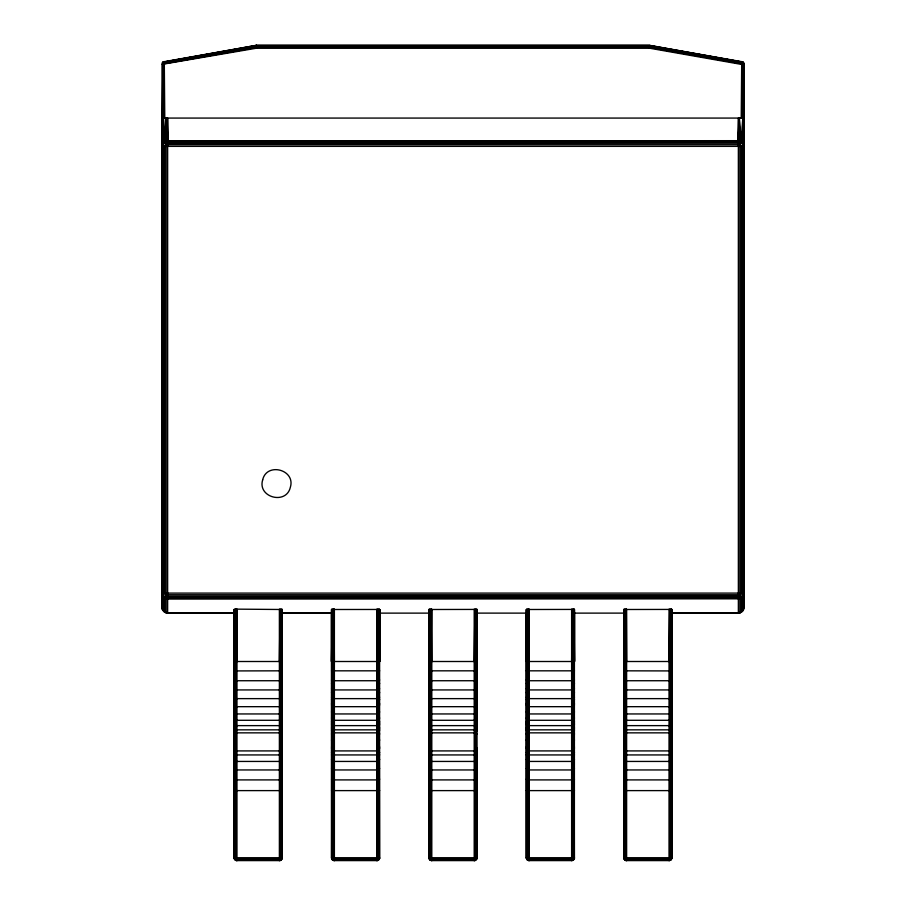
<?xml version="1.0" encoding="UTF-8"?>
<svg xmlns="http://www.w3.org/2000/svg" width="906" height="906" viewBox="0 0 906 906"><rect width="100%" height="100%" fill="white"/><g stroke="black" fill="none" stroke-linecap="round" stroke-linejoin="round"><path stroke-width="1.36" d="M234.167 612.875L234.201 858.571L235.537 860.315L236.976 860.7L236.976 609.149L282.242 609.5L282.14 858.571L280.815 860.315L279.376 860.7L279.376 609.149M234.11 730.077L234.948 732.037L236.976 732.852L279.376 732.852L281.857 731.47L282.174 609.421M334.382 609.149L334.382 860.7L332.355 859.862L331.517 857.835L331.517 609.5L379.637 609.466L379.659 661.505L331.517 661.505L332.106 613.022M376.794 609.149L376.794 860.7L378.221 860.315L379.557 858.571L379.637 609.466L379.557 661.505L379.659 612.807M379.014 613.034L379.557 661.505L379.591 609.421M431.8 609.149L431.8 860.7L429.772 859.862L428.934 857.835L428.934 609.5L476.998 609.421L477.066 661.505L428.934 661.505L428.991 612.875M428.934 730.077L429.772 732.037L431.8 732.852L474.2 732.852L476.681 731.47L476.998 609.421L476.964 858.571L474.948 860.598L474.2 860.7L474.2 609.149M529.206 609.149L529.206 860.7L527.19 859.862L526.341 857.835L526.341 609.5L574.415 609.421L574.483 661.505L526.341 661.505L526.341 612.807M626.624 609.149L626.624 860.7L625.185 860.315L623.86 858.571L623.758 609.5L671.833 609.421L671.89 661.505L623.758 661.505L623.781 642.06M671.89 857.835L623.758 857.835L623.86 858.571L624.596 857.835L626.624 858.571L669.024 858.571L670.463 857.835L670.882 609.228L671.052 857.835L671.799 858.571L671.833 609.421L671.89 857.835L671.052 859.862L669.024 860.7L669.024 609.149M236.375 609.16L236.228 857.835L236.976 858.571L279.376 858.571L281.404 857.835L282.14 858.571L282.242 857.835L234.11 857.835L234.11 609.5L236.976 609.149M282.14 661.505L282.23 609.466L282.242 661.505L234.11 661.505L234.19 609.41L234.495 731.47M331.517 661.505L331.607 609.41L331.619 858.571L332.355 857.835L332.208 609.274L331.619 858.571M333.782 609.16L333.646 857.835L334.382 858.571L376.794 858.571L378.81 857.835L379.557 858.571L379.659 857.835L331.517 857.835M428.934 661.505L429.025 609.41L429.319 731.47M431.199 609.16L431.052 857.835L431.8 858.571L474.2 858.571L476.228 857.835L476.964 858.571L477.066 857.835L428.934 857.835M476.964 661.505L477.054 609.466M526.341 661.505L526.431 609.41L526.443 858.571L527.19 857.835L527.032 609.274L526.726 661.505L526.409 612.875L526.443 858.571M528.617 609.16L528.47 857.835L529.206 858.571L571.618 858.571L573.645 857.835L574.098 859.273L571.618 860.7L571.618 609.149M623.758 661.505L623.849 609.41L624.143 731.47L626.624 732.852L669.024 732.852L671.052 732.037L671.89 730.077M626.023 609.16L625.887 857.835L626.624 858.571L625.185 857.835L625.185 661.505L625.446 609.183L625.887 661.505L626.329 609.149L626.624 661.505M671.799 661.505L671.64 609.353L671.799 661.505L671.89 612.807M331.845 609.33L331.619 661.505L331.573 612.875M331.902 661.505L332.049 625.491M429.263 609.33L429.036 858.571L429.772 857.835L429.614 609.274L429.319 661.505M526.68 609.33L526.443 661.505L526.93 613.022M526.726 661.505L526.839 635.185M623.86 661.505L624.087 609.33M234.495 661.505L234.79 609.274L234.495 859.273L281.857 859.273L281.234 609.228L280.815 857.835L279.376 858.571L280.113 857.835L280.079 609.16L279.376 661.505M234.948 661.505L235.254 609.217L235.537 857.835L236.976 858.571L234.948 857.835L234.201 858.571L234.11 857.835M235.537 661.505L235.798 609.183L236.228 661.505L236.681 609.149L236.976 661.505M281.404 661.505L281.675 609.285L281.857 661.505M332.355 661.505L332.672 609.217L332.955 857.835L334.382 858.571L332.355 857.835L331.902 859.273L379.274 859.273L378.651 609.228L378.221 857.835L376.794 858.571L377.53 857.835L377.485 609.16L376.794 661.505M332.955 661.505L333.215 609.183L333.646 661.505L334.088 609.149L334.382 661.505M378.81 661.505L379.082 609.285L379.557 858.571M429.772 661.505L430.078 609.217L430.361 857.835L431.8 858.571L429.772 857.835L429.319 859.273L476.681 859.273L476.058 609.228L475.639 857.835L474.2 858.571L474.948 857.835L474.903 609.16L474.2 661.505M430.361 661.505L430.622 609.183L431.052 661.505L431.505 609.149L431.8 661.505M476.228 661.505L476.499 609.285L476.681 661.505M527.19 661.505L527.496 609.217L527.779 857.835L529.206 858.571L527.19 857.835L526.726 859.273L574.098 859.273L573.475 609.228L573.045 857.835L571.618 858.571L572.354 857.835L572.309 609.16L571.618 661.505M527.779 661.505L528.039 609.183L528.47 661.505L528.911 609.149L529.206 661.505M573.645 661.505L573.906 609.285L574.381 858.571L574.483 857.835L526.341 857.835M624.143 661.505L624.438 609.274L624.143 859.273L671.505 859.273L671.052 857.835L669.024 858.571L669.772 857.835L669.727 609.16L669.024 661.505M624.596 661.505L624.902 609.217L625.185 661.505M671.052 661.505L671.323 609.285L671.505 731.47M738.537 118.074L738.356 140.668L742.41 142.344L744.086 146.364L161.914 146.364L163.227 118.074L164.779 141.438L162.106 144.892L161.914 118.074L744.086 118.074L743.894 144.892L742.784 118.074L741.221 141.438L738.356 141.982L163.59 142.344L163.227 118.074L162.672 610.236L164.779 612.331L167.644 613.124L234.881 613.124M280.113 661.505L280.713 609.183L280.815 661.505M377.53 661.505L378.119 609.183L378.221 661.505M474.948 661.505L475.537 609.183L475.639 661.505M572.354 661.505L572.943 609.183L573.045 661.505M669.772 661.505L670.361 609.183L670.463 661.505M164.779 141.438L166.16 140.872L165.447 118.074L164.779 141.438L167.644 141.982L166.16 140.872L166.444 118.074M738.718 118.074L738.356 140.668L166.16 140.872L166.885 118.074L167.644 140.668L167.508 118.074M163.59 142.344L167.644 143.227L163.59 146.364L167.644 144.722L738.356 144.722L742.41 146.364L738.356 143.227L743.328 143.522L742.41 146.364L742.41 593.102L743.328 595.944L167.644 596.239L162.672 595.944L161.914 593.102L744.086 593.102L742.41 597.122L738.356 598.787L167.644 598.787L163.59 597.122L162.672 595.944L163.59 593.102L163.59 146.364L162.672 143.522L738.356 143.227L742.41 142.344L742.784 118.074L743.328 610.236L741.221 612.331L738.356 613.124L671.414 613.113M738.9 118.074L738.356 140.668L739.081 118.074L739.84 140.872L738.356 141.982L742.41 142.344M162.287 118.074L162.854 62.242L256.375 45.323L163.522 61.801M234.11 703.985L234.201 703.26M234.11 722.037L234.201 721.323M282.242 730.077L281.857 731.47M282.242 748.141L281.404 750.1L279.376 750.915L236.976 750.915L234.948 750.1L234.11 748.141M331.517 703.985L331.902 702.592M331.517 722.037L331.902 720.655M379.659 730.077L378.81 732.037L376.794 732.852L334.382 732.852L332.355 732.037L331.517 730.077M379.659 748.141L378.81 750.1L376.794 750.915L334.382 750.915L332.355 750.1L331.517 748.141M428.934 703.985L429.036 703.26M428.934 722.037L429.036 721.323M477.066 730.077L476.681 731.47M477.066 748.141L476.228 750.1L474.2 750.915L431.8 750.915L429.772 750.1L428.934 748.141M526.341 703.985L526.726 702.592M526.341 722.037L526.726 720.655M574.483 730.077L573.645 732.037L571.618 732.852L529.206 732.852L527.19 732.037L526.341 730.077M574.483 748.141L573.645 750.1L571.618 750.915L529.206 750.915L527.19 750.1L526.341 748.141M671.89 748.141L671.052 750.1L669.024 750.915L626.624 750.915L624.596 750.1L623.758 748.141M234.11 724.947L234.201 724.256M282.242 727.178L281.404 729.058L279.376 729.84L236.976 729.84L234.948 729.058L234.11 727.178M331.517 724.947L331.902 723.611M379.659 727.178L378.81 729.058L376.794 729.84L334.382 729.84L332.355 729.058L331.517 727.178M428.934 724.947L429.036 724.256M477.066 727.178L476.228 729.058L474.2 729.84L431.8 729.84L429.772 729.058L428.934 727.178M526.341 724.947L526.726 723.611M574.483 727.178L573.645 729.058L571.618 729.84L529.206 729.84L527.19 729.058L526.341 727.178M671.89 727.178L671.052 729.058L669.024 729.84L626.624 729.84L624.596 729.058L623.758 727.178M234.11 699.681L234.201 699.036M234.11 728.99L234.201 728.345M282.242 723.135L281.404 724.891L279.376 725.627L236.976 725.627L234.948 724.891L234.11 723.135M282.242 752.444L281.404 754.2L279.376 754.936L236.976 754.936L234.948 754.2L234.11 752.444M331.517 699.681L331.902 698.435M331.517 728.99L331.902 727.745M379.659 723.135L378.81 724.891L376.794 725.627L334.382 725.627L332.355 724.891L331.517 723.135M379.659 752.444L378.81 754.2L376.794 754.936L334.382 754.936L332.355 754.2L331.517 752.444M428.934 699.681L429.036 699.036M428.934 728.99L429.036 728.345M477.066 723.135L476.228 724.891L474.2 725.627L431.8 725.627L429.772 724.891L428.934 723.135M477.066 752.444L476.228 754.2L474.2 754.936L431.8 754.936L429.772 754.2L428.934 752.444M526.341 699.681L526.726 698.435M526.341 728.99L526.726 727.745M574.483 723.135L573.645 724.891L571.618 725.627L529.206 725.627L527.19 724.891L526.341 723.135M574.483 752.444L573.645 754.2L571.618 754.936L529.206 754.936L527.19 754.2L526.341 752.444M671.89 723.135L671.052 724.891L669.024 725.627L626.624 725.627L624.596 724.891L623.758 723.135M671.89 752.444L671.052 754.2L669.024 754.936L626.624 754.936L624.596 754.2L623.758 752.444M234.11 734.109L234.201 733.52M282.242 718.005L281.404 719.624L279.376 720.293L236.976 720.293L234.948 719.624L234.11 718.005M331.517 734.109L331.902 732.965M379.659 718.005L378.81 719.624L376.794 720.293L334.382 720.293L332.355 719.624L331.517 718.005M428.934 734.109L429.036 733.52M477.066 718.005L476.228 719.624L474.2 720.293L431.8 720.293L429.772 719.624L428.934 718.005M526.341 734.109L526.726 732.965M574.483 718.005L573.645 719.624L571.618 720.293L529.206 720.293L527.19 719.624L526.341 718.005M671.89 718.005L671.052 719.624L669.024 720.293L626.624 720.293L624.596 719.624L623.758 718.005M162.106 118.074L162.106 608.866L162.672 610.236L161.914 607.394L162.004 64.371L256.704 48.165L649.296 48.165L649.795 45.345L743.147 62.242L744.086 64.371L744.086 607.394L742.41 611.414L738.356 613.124L671.686 613.113M741.72 61.551L741.221 118.074M282.242 711.901L281.404 713.35L279.376 713.951L236.976 713.951L234.948 713.35L234.11 711.901M282.242 759.398L281.404 760.836L279.376 761.436L236.976 761.436L234.948 760.836L234.11 759.398M331.517 692.728L331.902 691.708M331.517 740.213L331.902 739.194M379.659 711.901L378.81 713.35L376.794 713.951L334.382 713.951L332.355 713.35L331.517 711.901M379.659 759.398L378.81 760.836L376.794 761.436L334.382 761.436L332.355 760.836L331.517 759.398M477.066 711.901L476.228 713.35L474.2 713.951L431.8 713.951L429.772 713.35L428.934 711.901M477.066 759.398L476.228 760.836L474.2 761.436L431.8 761.436L429.772 760.836L428.934 759.398M526.341 692.728L526.726 691.708M526.341 740.213L526.726 739.194M574.483 711.901L573.645 713.35L571.618 713.951L529.206 713.951L527.19 713.35L526.341 711.901M574.483 759.398L573.645 760.836L571.618 761.436L529.206 761.436L527.19 760.836L526.341 759.398M671.89 711.901L671.052 713.35L669.024 713.951L626.624 713.951L624.596 713.35L623.758 711.901M671.89 759.398L671.052 760.836L669.024 761.436L626.624 761.436L624.596 760.836L623.758 759.398M477.066 704.925L476.228 706.17L474.2 706.68L431.8 706.68L429.772 706.17L428.934 704.925M282.242 704.925L281.404 706.17L279.376 706.68L236.976 706.68L234.948 706.17L234.11 704.925M331.517 747.201L331.902 746.317M379.659 704.925L378.81 706.17L376.794 706.68L334.382 706.68L332.355 706.17L331.517 704.925M526.341 747.201L526.726 746.317M574.483 704.925L573.645 706.17L571.618 706.68L529.206 706.68L527.19 706.17L526.341 704.925M671.89 704.925L671.052 706.17L669.024 706.68L626.624 706.68L624.596 706.17L623.758 704.925M282.242 697.19L279.376 698.628L236.976 698.628L234.11 697.19M282.242 768.515L279.376 769.953L236.976 769.953L234.11 768.515M331.517 683.611L331.902 682.886M331.517 754.936L331.902 754.211M379.659 697.19L376.794 698.628L334.382 698.628L331.517 697.19M379.659 768.515L376.794 769.953L334.382 769.953L331.517 768.515M477.066 697.19L474.2 698.628L431.8 698.628L428.934 697.19M477.066 768.515L474.2 769.953L431.8 769.953L428.934 768.515M526.341 683.611L526.726 682.886M526.341 754.936L526.726 754.211M574.483 697.19L571.618 698.628L529.206 698.628L526.341 697.19M574.483 768.515L571.618 769.953L529.206 769.953L526.341 768.515M671.89 697.19L669.024 698.628L626.624 698.628L623.758 697.19M671.89 768.515L669.024 769.953L626.624 769.953L623.758 768.515M743.248 118.074L743.656 62.854L649.647 46.172L256.704 46.138L164.416 62.378L162.344 62.854L162.287 64.371M282.242 688.82L279.376 689.93L236.976 689.93L234.11 688.82M379.659 688.82L376.794 689.93L334.382 689.93L331.517 688.82M477.066 688.82L474.2 689.93L431.8 689.93L428.934 688.82M574.483 688.82L571.618 689.93L529.206 689.93L526.341 688.82M671.89 688.82L669.024 689.93L626.624 689.93L623.758 688.82M743.713 118.074L743.985 63.59L743.996 64.371L741.221 64.371L649.296 48.165L649.296 45.3L256.545 45.3L256.704 48.165L256.205 45.345M234.201 858.571L234.495 749.522M429.036 858.571L429.319 749.522M623.86 858.571L624.143 749.522M743.328 595.253L744.086 592.399L743.328 592.399M743.328 610.236L743.894 608.866L743.894 118.074M282.242 679.987L279.376 680.734L236.976 680.734L234.11 679.987M282.242 779.16L279.376 779.907L236.976 779.907L234.11 779.16M379.659 679.987L376.794 680.734L334.382 680.734L331.517 679.987M379.659 779.16L376.794 779.907L334.382 779.907L331.517 779.16M477.066 679.987L474.2 680.734L431.8 680.734L428.934 679.987M477.066 779.16L474.2 779.907L431.8 779.907L428.934 779.16M574.483 679.987L571.618 680.734L529.206 680.734L526.341 679.987M574.483 779.16L571.618 779.907L529.206 779.907L526.341 779.16M671.89 679.987L669.024 680.734L626.624 680.734L623.758 679.987M671.89 779.16L669.024 779.907L626.624 779.907L623.758 779.16M282.242 670.825L234.201 670.927M379.659 670.825L331.517 670.825M477.066 670.825L428.934 670.825M574.483 670.825L526.341 670.825M671.799 670.927L623.758 670.825M162.752 118.074L162.752 64.371L164.53 62.967L256.455 46.75L649.296 46.727L743.656 62.854L743.713 64.371M234.631 613.113L166.16 612.886L166.16 598.594L167.644 597.473L742.41 597.122L742.41 611.414M279.376 859.273L281.404 857.835M376.794 859.273L378.81 857.835M474.2 859.273L476.228 857.835M571.618 859.273L573.645 857.835M669.024 859.273L671.052 857.835M164.416 62.378L162.854 62.242L164.28 61.551M167.644 118.074L167.644 613.102L163.59 611.414L163.59 597.122L167.644 596.239L163.59 593.102L167.644 594.744L738.356 594.744L742.41 593.102L738.356 596.239L742.41 597.122M162.854 62.242L256.704 45.685L649.296 45.685L743.147 62.242L741.584 62.378M573.838 613.034L574.483 612.807L574.483 661.505M166.16 598.594L738.356 598.356L739.84 598.594L739.84 612.886L738.356 613.113L738.356 118.074M256.228 45.436L649.296 45.402L742.478 61.801M162.672 592.399L161.914 592.399L162.672 595.253M281.766 613.113L332.57 613.124M378.47 613.124L429.693 613.124M476.59 613.113L527.394 613.124M573.283 613.124L624.279 613.113M282.581 613.079L331.403 613.09M234.11 790.61L282.242 790.61M331.517 790.61L379.659 790.61M428.934 790.61L477.066 790.61M526.341 790.61L574.483 790.61M623.758 790.61L671.89 790.61M234.948 859.862L281.404 859.862M332.355 859.862L378.81 859.862M429.772 859.862L476.228 859.862M527.19 859.862L573.645 859.862M624.596 859.862L671.052 859.862M235.537 860.315L280.815 860.315M332.955 860.315L378.221 860.315M430.361 860.315L475.639 860.315M527.779 860.315L573.045 860.315M625.185 860.315L670.463 860.315M236.228 860.598L280.113 860.598M333.646 860.598L377.53 860.598M431.052 860.598L474.948 860.598M528.47 860.598L572.354 860.598M625.887 860.598L669.772 860.598M163.59 597.122L167.644 597.473L164.779 598.028L164.779 612.32M166.16 140.872L738.356 141.109L739.84 140.872L739.33 118.074L741.221 141.438M741.708 61.653L743.147 62.242M624.596 857.835L626.624 859.273M527.19 857.835L529.206 859.273M429.772 857.835L431.8 859.273M332.355 857.835L334.382 859.273M234.948 857.835L236.976 859.273M739.84 598.594L738.356 597.473L741.221 598.028L741.221 612.32M743.248 64.371L741.47 62.967L742.66 64.371L742.66 118.074M574.098 682.886L574.483 683.611M574.098 754.211L574.483 754.936M379.274 682.886L379.659 683.611M379.274 754.211L379.659 754.936M574.098 746.317L574.483 747.201M379.274 746.317L379.659 747.201M574.098 691.708L574.483 692.728M574.098 739.194L574.483 740.213M379.274 691.708L379.659 692.728M379.274 739.194L379.659 740.213M574.098 732.965L574.483 734.109M379.274 732.965L379.659 734.109M574.098 698.435L574.483 699.681M574.098 727.745L574.483 728.99M379.274 698.435L379.659 699.681M379.274 727.745L379.659 728.99M574.098 723.611L574.483 724.947M379.274 723.611L379.659 724.947M624.143 731.47L623.758 730.077M574.098 702.592L574.483 703.985M574.098 720.655L574.483 722.037M379.274 702.592L379.659 703.985M379.274 720.655L379.659 722.037M671.799 858.571L671.505 749.522M476.964 858.571L476.681 749.522M282.14 858.571L281.857 749.522M162.752 64.371L162.344 62.854L164.53 62.967L163.34 64.371L163.34 118.074M164.292 61.653L164.779 118.074M671.799 733.52L671.89 734.109M476.964 733.52L477.066 734.109M671.799 699.036L671.89 699.681M671.799 728.345L671.89 728.99M476.964 699.036L477.066 699.681M476.964 728.345L477.066 728.99M671.799 724.256L671.89 724.947M476.964 724.256L477.066 724.947M671.799 703.26L671.89 703.985M671.799 721.323L671.89 722.037M476.964 703.26L477.066 703.985M476.964 721.323L477.066 722.037M167.168 118.074L167.644 140.668L167.384 118.074M573.951 635.197L574.098 661.505L574.155 612.966L574.381 661.505L574.415 609.421L574.381 858.571M379.161 640.735L379.274 661.505L379.399 609.353L379.557 661.505M477.009 626.782L477.066 661.505M379.58 612.886L379.659 661.505M282.219 647.62L282.242 661.505M741.969 118.074L741.969 64.371L741.357 63.647L649.296 47.429L256.579 47.44L164.643 63.647L164.031 64.371L164.031 118.074M574.223 609.353L574.381 661.505L574.223 609.353M262.672 479.863C257.236 497.451 286.262 505.231 290.35 487.281C295.786 469.682 266.76 461.901 262.672 479.863M167.644 144.722L166.16 146.364L166.16 593.102L167.644 594.744L164.779 593.102L164.779 146.364L167.644 144.722M739.84 593.102L738.356 594.744L741.221 593.102L741.221 146.364L738.356 144.722L739.84 146.364L739.84 593.102M739.84 612.898L738.356 613.113L739.84 612.898M167.644 613.09L166.16 612.886L167.644 613.113"/></g></svg>
